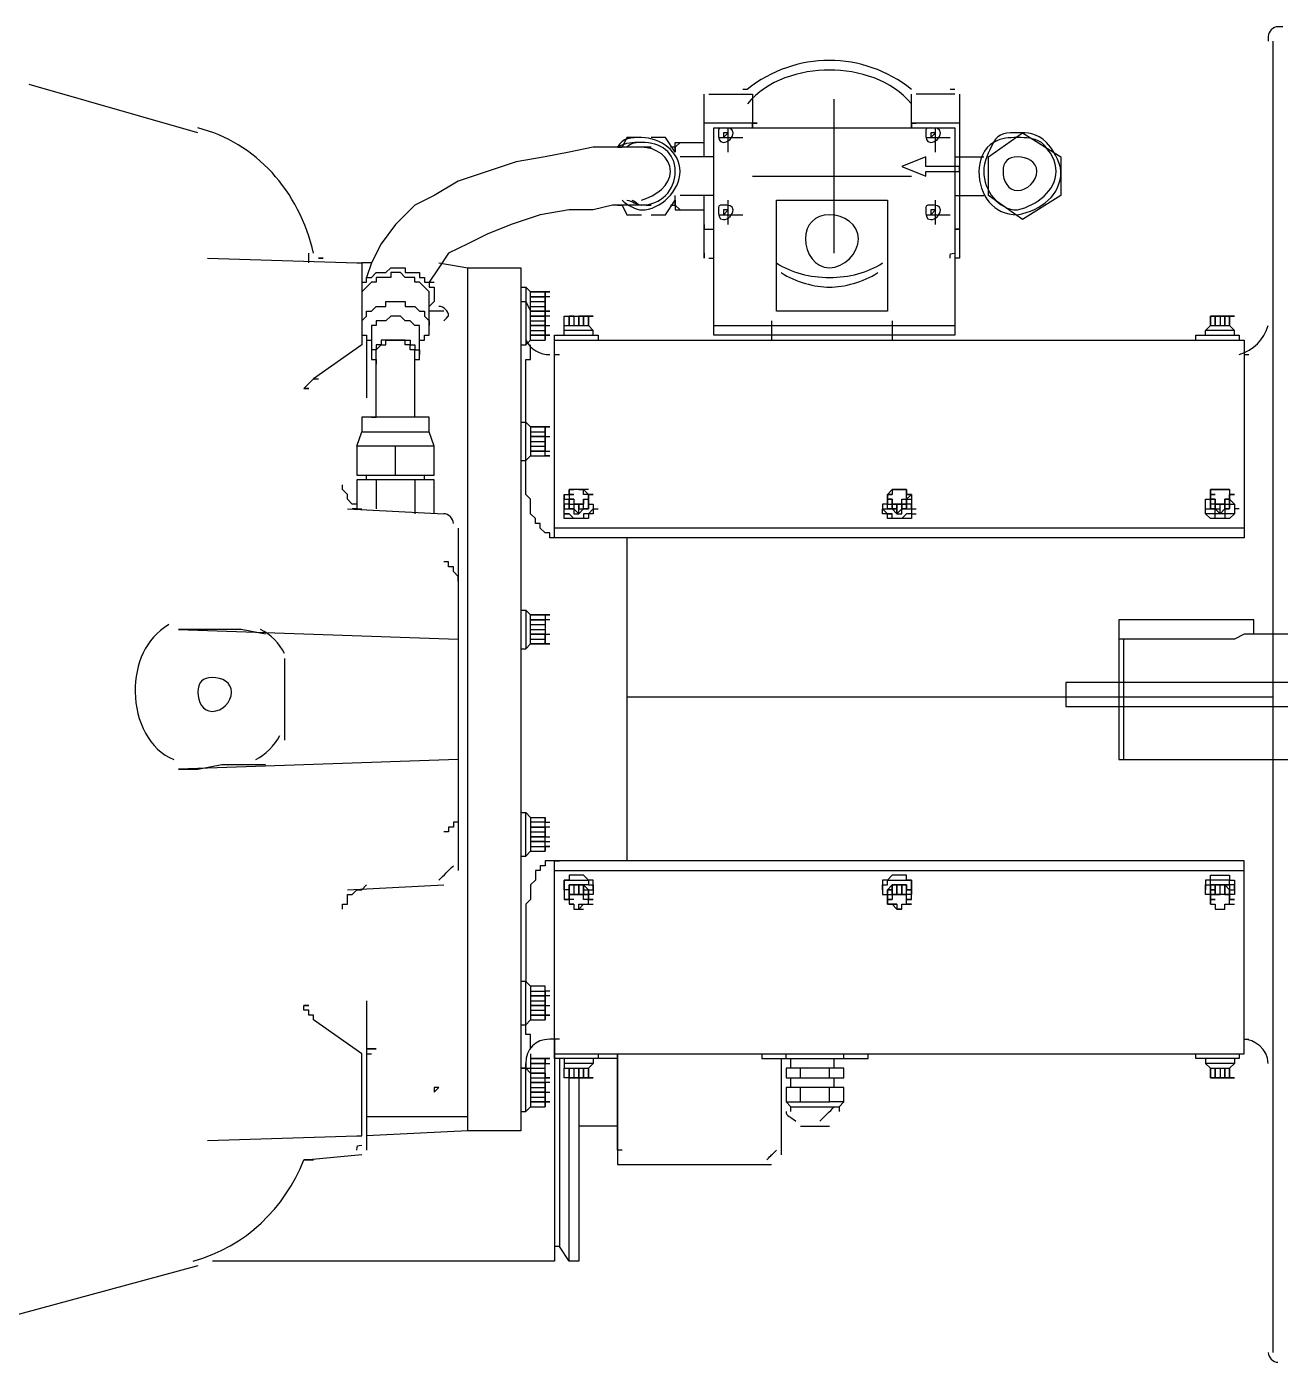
# Model space of a CAD drawing. Extents: x 1264 to 8183, y -10806 to -8316.
# Drawn here: x 4521.8 to 4592, y -8849.3 to -8774.5 of the extents above; entities that cross this region are included whole.
import ezdxf

# ---------------------------------------------------------------- set-up
doc = ezdxf.new("R2010")
doc.units = 0
doc.header["$LTSCALE"] = 200
doc.header["$MEASUREMENT"] = 0
doc.layers.get('0').update_dxf_attribs({"linetype": 'CONTINUOUS'})
doc.layers.add('Smc_Unit', color=129, linetype='CONTINUOUS')

# ---------------------------------------------------------------- blocks, each defined once
blk = doc.blocks.new('CHILLER')
at = {"lineweight": 25}
for points in [[(93.78, 27.09), (93.78, 51.57)], [(73.71, 49.86), (70.56, 50.76)], [(83.25, 50.58), (84.06, 50.58), (84.06, 49.95), (84.06, 50.04), (84.15, 50.04), (84.06, 50.04), (83.97, 50.04), (83.25, 50.04), (83.16, 50.04)], [(83.16, 49.41), (83.16, 50.58)], [(85.59, 47.61), (85.59, 49.05), (85.59, 50.49)], [(87.93, 50.04), (87.84, 50.04), (87.12, 50.04), (87.03, 50.04), (87.12, 50.04), (87.03, 50.04), (87.03, 49.95), (87.03, 50.58)], [(87.84, 50.58), (87.12, 50.58)], [(87.93, 50.58), (87.93, 47.52), (87.84, 47.52)], [(83.61, 49.5), (83.61, 49.77), (83.61, 49.95)], [(87.48, 49.5), (87.48, 49.77), (87.48, 49.95)], [(81.99, 49.77), (81.72, 49.77), (81.63, 49.59), (81.54, 49.59), (81.63, 49.59)], [(82.62, 49.5), (82.44, 49.77), (82.17, 49.77)], [(82.71, 49.68), (82.62, 49.59), (82.62, 49.5), (82.62, 49.68), (83.16, 49.68)], [(83.43, 49.77), (83.61, 49.77), (83.88, 49.77)], [(87.3, 49.77), (87.48, 49.77), (87.75, 49.77)], [(82.08, 49.59), (81.99, 49.59), (81.72, 49.59), (81.45, 49.59), (81.09, 49.59), (80.64, 49.5), (80.19, 49.41), (79.65, 49.32), (79.11, 49.14), (78.57, 48.96), (78.12, 48.69), (77.76, 48.51), (77.4, 48.15), (77.13, 47.79), (76.95, 47.43), (76.77, 47.43)], [(82.62, 49.59), (82.53, 49.59)], [(83.34, 49.41), (82.71, 49.41)], [(87.84, 49.41), (88.38, 49.41)], [(84.06, 49.05), (85.59, 49.05), (87.03, 49.05)], [(82.71, 48.42), (82.62, 48.51), (82.62, 48.69)], [(83.34, 48.69), (82.71, 48.69)], [(83.16, 47.52), (83.16, 48.69)], [(87.84, 48.69), (88.38, 48.69)], [(82.08, 48.51), (81.99, 48.51), (81.72, 48.51), (81.45, 48.51), (81.09, 48.42), (80.64, 48.42), (80.1, 48.33), (79.56, 48.15), (79.11, 47.97), (78.75, 47.79), (78.39, 47.61), (78.21, 47.34), (78.03, 47.07), (78.12, 47.07)], [(81.63, 48.51), (81.54, 48.51), (81.63, 48.51), (81.72, 48.33), (81.99, 48.33)], [(82.17, 48.33), (82.44, 48.33), (82.62, 48.6), (82.62, 48.42), (83.16, 48.42)], [(82.53, 48.51), (82.62, 48.51)], [(83.61, 48.15), (83.61, 48.33), (83.61, 48.6)], [(87.48, 48.15), (87.48, 48.33), (87.48, 48.6)], [(83.16, 48.15), (83.16, 48.06), (83.25, 48.06), (83.34, 48.06)], [(83.43, 48.33), (83.61, 48.33), (83.88, 48.33)], [(87.3, 48.33), (87.48, 48.33), (87.75, 48.33)], [(87.93, 48.15), (87.93, 48.06), (87.84, 48.06), (87.93, 48.06)], [(73.89, 47.52), (76.68, 47.43), (76.77, 47.43), (76.77, 47.34), (76.77, 45.99), (76.77, 45.9), (75.87, 45.27), (75.78, 45.18), (75.69, 45.09), (75.78, 45.09), (75.69, 45.09), (75.78, 45.09)], [(78.21, 47.43), (78.75, 47.34), (79.74, 47.34), (79.74, 31.23), (78.75, 31.23), (76.86, 31.14)], [(76.95, 47.43), (76.86, 47.16)], [(83.25, 47.52), (83.34, 47.52)], [(76.77, 47.07), (76.86, 47.07), (76.86, 47.16), (76.95, 47.16), (77.04, 47.25), (77.22, 47.25), (77.31, 47.34), (77.4, 47.34), (77.58, 47.34), (77.58, 47.25), (77.85, 47.25), (77.85, 47.16), (77.94, 47.16), (77.94, 47.07), (78.03, 47.07), (78.03, 46.98), (78.12, 46.98), (78.12, 46.71), (78.03, 46.62)], [(77.85, 45.9), (77.85, 45.99), (77.94, 45.99), (77.94, 46.08), (78.03, 46.08), (78.03, 46.26), (78.03, 46.8), (78.03, 46.89), (77.94, 46.98), (77.85, 47.07), (77.76, 47.07), (77.76, 47.16), (77.58, 47.16), (77.49, 47.25), (77.4, 47.25), (77.31, 47.25), (77.31, 47.16), (77.04, 47.16), (77.04, 47.07), (76.95, 47.07), (76.86, 46.98), (76.77, 46.89)], [(78.75, 31.23), (78.75, 47.34)], [(79.74, 45.9), (79.83, 45.9), (79.92, 45.99), (79.92, 46.89), (79.83, 46.98)], [(79.74, 46.98), (79.83, 46.98), (79.83, 45.9)], [(79.92, 45.99), (80.19, 45.99), (80.19, 46.08), (79.92, 46.08), (80.19, 46.08), (80.19, 46.89), (80.28, 46.89), (80.19, 46.89), (80.28, 46.89)], [(80.19, 46.89), (80.19, 46.8)], [(76.77, 46.35), (76.86, 46.44), (76.86, 46.53), (76.95, 46.53), (77.04, 46.62), (77.22, 46.62), (77.22, 46.71), (77.4, 46.71), (77.58, 46.71), (77.58, 46.62), (77.76, 46.62), (77.85, 46.53), (77.94, 46.53), (77.94, 46.44), (78.03, 46.35), (78.03, 46.26)], [(79.74, 46.71), (79.83, 46.71), (79.92, 46.53)], [(79.92, 46.71), (80.19, 46.71), (80.19, 46.62)], [(79.92, 46.62), (80.19, 46.62), (80.19, 46.53), (80.28, 46.53), (80.19, 46.53), (80.28, 46.53)], [(80.28, 46.8), (80.19, 46.8), (80.19, 46.71)], [(77.76, 45.54), (77.76, 45.63), (77.85, 45.63), (77.85, 45.72), (77.85, 46.08), (77.85, 46.26), (77.76, 46.26), (77.67, 46.35), (77.58, 46.35), (77.49, 46.44), (77.4, 46.44), (77.31, 46.44), (77.22, 46.35), (77.13, 46.35), (77.04, 46.35), (77.04, 46.26), (76.95, 46.26), (76.95, 46.17), (76.95, 46.08), (76.95, 45.72), (76.95, 45.63), (77.04, 45.63), (77.04, 45.54)], [(78.3, 46.53), (78.21, 46.53), (78.03, 46.53)], [(80.19, 46.53), (80.19, 46.44)], [(80.28, 46.44), (80.19, 46.44), (80.19, 46.35)], [(80.55, 46.26), (80.55, 46.44), (80.64, 46.44), (81, 46.44), (81, 46.26), (81, 46.44), (81.09, 46.44), (81, 46.44), (81.09, 46.44), (81, 46.44), (80.91, 46.44), (80.82, 46.44), (80.91, 46.44), (81, 46.44)], [(80.55, 46.44), (80.64, 46.44)], [(80.64, 46.26), (80.64, 46.44), (80.73, 46.44), (80.64, 46.44), (80.73, 46.44), (80.73, 46.26)], [(80.73, 46.44), (80.82, 46.44)], [(93.06, 46.08), (93.06, 46.17), (92.52, 46.17), (92.61, 46.26), (92.97, 46.26), (92.97, 46.44), (92.97, 46.26), (93.06, 46.17)], [(92.61, 46.26), (92.61, 46.44), (92.7, 46.44), (92.61, 46.44), (92.7, 46.44), (92.79, 46.44), (92.79, 46.26)], [(92.88, 46.26), (92.88, 46.44)], [(76.77, 46.17), (76.77, 46.08), (76.86, 46.08)], [(79.92, 46.35), (80.19, 46.35), (80.19, 46.26), (80.19, 46.17)], [(79.92, 46.17), (80.19, 46.17), (80.19, 46.08), (80.28, 46.08), (80.19, 46.08), (80.28, 46.08)], [(80.19, 46.26), (80.28, 46.26)], [(81.09, 46.08), (81.09, 46.17), (80.55, 46.17), (80.55, 46.26), (81, 46.26), (81.09, 46.17)], [(80.55, 46.08), (80.55, 46.17)], [(83.34, 46.26), (87.84, 46.26)], [(84.42, 46.35), (84.42, 45.99)], [(86.67, 46.35), (86.67, 45.99)], [(92.52, 46.08), (92.52, 46.17)], [(76.77, 46.08), (76.86, 46.08), (76.86, 45.99), (76.86, 44.91)], [(76.86, 45.99), (76.95, 45.99), (76.95, 45.9)], [(77.94, 44.55), (77.85, 44.55), (76.95, 44.55), (77.04, 44.55), (77.04, 45.72), (77.04, 45.81), (77.13, 45.9), (77.22, 45.9), (77.22, 45.99), (77.4, 45.99), (77.67, 45.99), (77.67, 45.9), (77.76, 45.9), (77.76, 45.81), (77.85, 45.81), (77.85, 45.72)], [(77.76, 44.55), (77.76, 45.72), (77.76, 45.81), (77.67, 45.81), (77.67, 45.9), (77.58, 45.9), (77.58, 45.99), (77.4, 45.99), (77.13, 45.99), (77.13, 45.9), (77.04, 45.9), (77.04, 45.81), (76.95, 45.81), (76.95, 45.72)], [(79.74, 44.46), (79.83, 44.46), (79.83, 45.18), (79.83, 45.63), (79.92, 45.63), (79.92, 45.72), (79.92, 45.9)], [(80.46, 42.3), (80.37, 42.3), (80.37, 45.99), (93.24, 45.99), (93.24, 42.3), (80.37, 42.3), (80.28, 42.3), (80.28, 42.39), (80.19, 42.39), (80.1, 42.48), (80.1, 42.57), (80.01, 42.57), (80.01, 42.66), (79.92, 42.75), (79.92, 43.02), (79.83, 43.11), (79.83, 43.74), (79.83, 44.46), (79.92, 44.37), (79.92, 43.83), (80.19, 43.83), (80.28, 43.83), (80.19, 43.83), (80.28, 43.83), (80.19, 43.83), (80.19, 43.92), (79.92, 43.92), (80.19, 43.92), (80.28, 43.92)], [(80.19, 46.08), (80.19, 45.99)], [(80.37, 45.99), (80.37, 46.08), (81.18, 46.08), (81.18, 45.99)], [(92.34, 45.99), (92.34, 46.08), (93.15, 46.08), (93.15, 45.99)], [(80.37, 45.72), (80.46, 45.72)], [(93.24, 45.72), (93.33, 45.72)], [(75.87, 45.27), (75.96, 45.27)], [(76.68, 44.01), (76.68, 43.47), (78.12, 43.47), (78.12, 44.01), (76.68, 44.01), (76.77, 44.28), (78.03, 44.28), (78.03, 44.55), (76.77, 44.55), (76.77, 44.28)], [(78.12, 44.01), (78.03, 44.28)], [(79.74, 43.74), (79.83, 43.74), (79.92, 43.83), (80.19, 43.83), (80.19, 44.37), (80.28, 44.37), (80.19, 44.37), (80.28, 44.37)], [(79.92, 44.28), (80.19, 44.28), (80.19, 44.19), (80.19, 44.1)], [(80.19, 44.37), (80.19, 44.28)], [(80.19, 44.19), (80.28, 44.19)], [(77.4, 43.47), (77.4, 44.01)], [(79.92, 44.1), (80.19, 44.1), (80.19, 44.01)], [(79.92, 44.01), (80.19, 44.01), (80.19, 43.92)], [(78.12, 42.75), (78.12, 43.38), (76.68, 43.38), (76.68, 42.84), (76.77, 42.84)], [(76.86, 43.38), (76.86, 43.47)], [(77.04, 43.38), (77.04, 42.84)], [(77.76, 43.38), (77.76, 42.75)], [(77.94, 43.38), (77.94, 43.47)], [(76.68, 42.93), (76.59, 42.93), (76.5, 43.02), (76.5, 43.11), (76.41, 43.2), (76.41, 43.29)], [(80.73, 43.02), (80.64, 43.02), (80.64, 42.93), (80.55, 42.93), (80.55, 43.11), (80.64, 43.11), (80.64, 43.2), (80.64, 43.11), (80.73, 43.11), (80.64, 43.11), (80.64, 43.02), (80.73, 43.02), (80.73, 42.93), (80.91, 42.93), (80.91, 43.02), (81, 43.02), (81, 43.11), (80.91, 43.11), (80.91, 43.2), (80.82, 43.2), (80.91, 43.2), (80.82, 43.2), (80.73, 43.2), (80.64, 43.2), (80.73, 43.2), (80.64, 43.2)], [(80.82, 43.2), (80.73, 43.2)], [(81, 43.2), (80.91, 43.2), (81, 43.11), (81.09, 43.11), (81, 43.11), (81, 42.93), (81.09, 42.93)], [(87.03, 43.11), (86.94, 43.02), (87.03, 43.02), (87.03, 42.84), (87.03, 42.66), (86.76, 42.66), (86.58, 42.66), (86.58, 42.75), (86.49, 42.75), (86.49, 42.84), (86.58, 42.84), (86.67, 42.84), (86.76, 42.84), (86.67, 42.84), (86.58, 42.84), (86.58, 42.93), (86.58, 43.11), (86.67, 43.11), (86.58, 43.11), (86.67, 43.2), (86.76, 43.2), (86.85, 43.2), (86.94, 43.2)], [(86.67, 43.2), (86.67, 43.11), (86.58, 43.11), (86.67, 43.11)], [(92.88, 43.2), (92.7, 43.2), (92.61, 43.2), (92.61, 43.11), (92.61, 43.2), (92.7, 43.2)], [(92.79, 43.2), (92.7, 43.2), (92.79, 43.2), (92.88, 43.2), (92.97, 43.2), (92.88, 43.2), (92.97, 43.2), (92.97, 43.11), (93.06, 43.11), (92.97, 43.11), (92.97, 42.93), (93.06, 42.93)], [(92.97, 43.2), (92.88, 43.2), (92.97, 43.2), (92.97, 43.11), (93.06, 43.11)], [(80.55, 43.11), (80.55, 43.02), (80.64, 43.02)], [(81, 42.75), (80.91, 42.75), (80.91, 42.66), (80.82, 42.66), (80.73, 42.66), (80.64, 42.75), (80.55, 42.75), (80.55, 42.84), (80.55, 43.02)], [(81.09, 42.75), (81, 42.75), (81.09, 42.84), (81.09, 42.75), (81, 42.75), (81, 42.66), (80.82, 42.66), (80.55, 42.66), (80.55, 42.84), (80.64, 42.84), (80.64, 42.93), (80.73, 42.93), (80.73, 42.84), (80.82, 42.75), (80.82, 42.84), (80.91, 42.84), (81, 42.84), (80.91, 42.84), (80.91, 42.93), (80.82, 42.93)], [(80.55, 42.93), (80.55, 42.84), (80.64, 42.84), (80.73, 42.84), (80.64, 42.84), (80.73, 42.84), (80.73, 42.75), (80.82, 42.75), (80.82, 42.93), (80.82, 42.84)], [(80.82, 42.75), (80.91, 42.84), (80.91, 43.02), (80.91, 42.93), (80.82, 42.93), (80.73, 42.93)], [(80.91, 43.02), (81, 43.02), (81, 43.11), (81.09, 43.11)], [(81, 42.93), (81, 42.84), (81, 43.02), (81, 42.93), (81.09, 42.93), (81.09, 42.84), (81.18, 42.84)], [(86.58, 42.84), (86.58, 43.02), (86.58, 42.93), (86.49, 42.93), (86.49, 42.84), (86.58, 42.75)], [(86.76, 42.93), (86.85, 42.93), (86.76, 42.93), (86.67, 42.93), (86.67, 42.84), (86.67, 43.02), (86.58, 43.02), (86.58, 43.11), (86.58, 43.02), (86.67, 43.02), (86.67, 42.93), (86.85, 42.93), (86.85, 43.02), (86.94, 43.02)], [(86.58, 42.93), (86.67, 42.93), (86.67, 43.02)], [(86.67, 42.84), (86.76, 42.75), (86.76, 42.93), (86.76, 42.84), (86.76, 42.75), (86.85, 42.84), (86.94, 42.84), (87.03, 42.84), (87.12, 42.84)], [(86.76, 42.75), (86.85, 42.75), (86.85, 42.84), (86.85, 42.93), (86.85, 42.84), (86.94, 42.84), (86.94, 43.02), (86.94, 42.84), (87.03, 42.84), (87.03, 42.93)], [(92.79, 42.75), (92.79, 42.93), (92.88, 42.93), (92.97, 42.93), (92.97, 42.84), (92.88, 42.84), (92.97, 42.84), (92.88, 42.84), (92.88, 42.75), (92.79, 42.75), (92.7, 42.75), (92.7, 42.84), (92.61, 42.84), (92.7, 42.84), (92.7, 42.93), (92.7, 42.84), (92.79, 42.75), (92.88, 42.84), (92.97, 42.84), (92.97, 43.02), (93.06, 42.93), (93.06, 42.84), (93.06, 42.75), (92.97, 42.75), (92.88, 42.75), (92.88, 42.66), (92.79, 42.66), (92.7, 42.66), (92.7, 42.75), (92.61, 42.75), (92.52, 42.75), (92.52, 42.84), (92.52, 43.02), (92.61, 43.02), (92.61, 42.84), (92.61, 43.02), (92.61, 43.11), (92.61, 43.02), (92.7, 43.02), (92.7, 42.93), (92.61, 42.93), (92.61, 43.11), (92.7, 43.11), (92.61, 43.11), (92.7, 43.11)], [(92.88, 42.84), (92.88, 43.02), (92.97, 43.02), (92.97, 43.11), (92.97, 43.02), (92.88, 43.02), (92.88, 42.93), (92.7, 42.93), (92.7, 43.02), (92.61, 43.02), (92.7, 43.02)], [(92.61, 42.93), (92.61, 42.84)], [(92.88, 42.93), (92.88, 43.02)], [(76.5, 42.84), (78.3, 42.75)], [(76.59, 42.84), (76.68, 42.84)], [(80.55, 42.75), (80.64, 42.75)], [(81, 42.84), (80.91, 42.84)], [(87.03, 42.75), (86.94, 42.75), (86.85, 42.66), (86.76, 42.66), (86.67, 42.66), (86.67, 42.75), (86.58, 42.75), (86.67, 42.75)], [(86.94, 42.84), (86.85, 42.84)], [(87.03, 42.84), (87.03, 42.75), (87.12, 42.75)], [(93.15, 42.84), (93.06, 42.84), (93.06, 42.75), (92.97, 42.66), (92.79, 42.66), (92.61, 42.66), (92.52, 42.75), (92.52, 42.84), (92.61, 42.84), (92.7, 42.84), (92.79, 42.84)], [(78.57, 42.48), (78.57, 41.49), (78.57, 37.17), (78.57, 36.99), (78.48, 36.99), (78.48, 36.9), (78.39, 36.9), (78.39, 36.81), (78.3, 36.81)], [(93.24, 42.48), (80.37, 42.48)], [(81.81, 42.3), (81.72, 42.3), (81.72, 36.36), (81.72, 36.27)], [(78.57, 41.49), (78.57, 41.58), (78.48, 41.67), (78.48, 41.76), (78.39, 41.76), (78.39, 41.85), (78.3, 41.85)], [(79.74, 40.23), (79.83, 40.23), (79.92, 40.32), (80.19, 40.32), (79.92, 40.32), (79.92, 40.86), (79.83, 40.95)], [(79.74, 40.95), (79.83, 40.95), (79.83, 40.23)], [(79.92, 40.68), (80.19, 40.68), (80.19, 40.59)], [(80.28, 40.86), (80.19, 40.86), (80.28, 40.86), (80.19, 40.86), (80.19, 40.32), (80.28, 40.32), (80.19, 40.32), (80.28, 40.32), (80.19, 40.32), (80.19, 40.41)], [(80.19, 40.86), (80.19, 40.77)], [(80.28, 40.77), (80.19, 40.77), (80.19, 40.68)], [(95.04, 40.5), (95.04, 38.16), (95.04, 40.5), (95.13, 40.5), (95.04, 40.5), (93.42, 40.5), (93.42, 40.77), (93.06, 40.77), (90.9, 40.77), (90.9, 40.41), (90.9, 38.16), (90.99, 38.16), (95.04, 38.16), (95.13, 38.16), (95.04, 38.16)], [(74.97, 40.5), (74.52, 40.59), (73.35, 40.59), (78.57, 40.41)], [(79.92, 40.59), (80.19, 40.59), (80.19, 40.5)], [(79.92, 40.41), (80.19, 40.41), (80.19, 40.5), (79.92, 40.5), (80.19, 40.5), (80.28, 40.5)], [(90.99, 40.41), (90.9, 40.41)], [(93.42, 40.5), (93.24, 40.5), (93.06, 40.41), (90.99, 40.41), (90.99, 38.16)], [(75.33, 40.05), (75.33, 38.52)], [(81.72, 39.33), (93.24, 39.33), (93.78, 39.33)], [(78.57, 38.16), (73.35, 37.98), (73.71, 37.98), (74.16, 38.07), (74.97, 38.07)], [(79.74, 37.17), (79.83, 37.17), (79.92, 37.08), (80.19, 37.08), (80.19, 36.99), (80.19, 37.08)], [(79.83, 36.36), (79.83, 37.17)], [(78.57, 37.08), (78.57, 36.09)], [(79.92, 37.08), (79.92, 36.45)], [(79.92, 36.54), (80.19, 36.54), (80.19, 36.99), (79.92, 36.99)], [(80.19, 36.9), (80.19, 36.99), (80.28, 36.99)], [(80.28, 36.9), (80.19, 36.9), (80.19, 36.81)], [(79.74, 36.36), (79.83, 36.36), (79.92, 36.45), (80.19, 36.45), (80.19, 36.54), (80.19, 36.63), (80.19, 36.72), (80.28, 36.72)], [(79.92, 36.81), (80.19, 36.81), (80.19, 36.72)], [(80.19, 36.63), (80.28, 36.63)], [(80.19, 36.54), (80.19, 36.45)], [(80.37, 32.67), (80.37, 36.27), (80.19, 36.27), (80.19, 36.18), (80.1, 36.18), (80.1, 36.09), (80.01, 36.09), (80.01, 35.91), (79.92, 35.82), (79.92, 35.55), (79.83, 35.46), (79.83, 34.83), (79.83, 34.02), (79.92, 33.93)], [(81.18, 32.67), (81.18, 32.58), (80.37, 32.58), (80.37, 32.67), (93.24, 32.67), (93.24, 36.27), (80.37, 36.27), (80.46, 36.27)], [(80.37, 36.09), (93.24, 36.09)], [(86.49, 35.73), (86.49, 35.82), (86.58, 35.82), (86.58, 35.91), (86.76, 35.91), (87.03, 35.91), (86.94, 35.91), (86.94, 36), (86.76, 36), (86.67, 36), (86.58, 35.91), (86.49, 35.91), (86.49, 35.82), (86.49, 35.73), (86.49, 35.64), (86.58, 35.64), (86.67, 35.64), (86.67, 35.82), (86.76, 35.82), (86.67, 35.82), (86.67, 35.64)], [(92.88, 35.64), (92.79, 35.64), (92.79, 35.82), (92.88, 35.82), (92.97, 35.73), (93.06, 35.73), (93.06, 35.82), (92.97, 35.82), (92.97, 35.91), (92.79, 35.91), (92.61, 35.91), (92.52, 35.91), (92.52, 35.82), (92.52, 35.73), (92.52, 35.82), (92.61, 35.82), (92.61, 35.91), (92.61, 36), (92.79, 36), (92.97, 36), (92.97, 35.91), (93.06, 35.91), (93.06, 35.82), (93.06, 35.73), (93.06, 35.64), (92.97, 35.64), (92.88, 35.64), (92.97, 35.64), (92.88, 35.64), (92.88, 35.82), (92.88, 35.64), (92.88, 35.82), (92.79, 35.82), (92.7, 35.82), (92.79, 35.82), (92.7, 35.82), (92.61, 35.82), (92.61, 35.73), (92.7, 35.73), (92.61, 35.73), (92.61, 35.82), (92.7, 35.82), (92.7, 35.64), (92.7, 35.82)], [(76.41, 35.37), (76.41, 35.46), (76.5, 35.46), (76.5, 35.64), (76.59, 35.64), (76.68, 35.73), (76.77, 35.73), (76.86, 35.82)], [(76.5, 35.73), (78.3, 35.82)], [(80.64, 35.73), (80.55, 35.73), (80.55, 35.82), (80.55, 35.73), (80.55, 35.55), (80.64, 35.55), (80.64, 35.46), (80.73, 35.46), (80.64, 35.46), (80.73, 35.46), (80.64, 35.46), (80.73, 35.46), (80.73, 35.37), (80.82, 35.37), (80.91, 35.37)], [(80.64, 35.82), (80.64, 35.73), (80.55, 35.73), (80.55, 35.64)], [(80.82, 35.37), (80.82, 35.46), (80.91, 35.46), (81, 35.46), (81, 35.55), (81.09, 35.55), (81, 35.55), (80.91, 35.55), (80.91, 35.64), (80.64, 35.64), (80.64, 35.55), (80.64, 35.73), (80.64, 35.82), (80.73, 35.82), (80.82, 35.82), (80.91, 35.82), (80.91, 35.73), (81, 35.73), (81.09, 35.73)], [(80.82, 35.82), (80.82, 35.64)], [(81, 35.82), (81.09, 35.82), (81.09, 35.73), (81.09, 35.64), (81, 35.64), (80.91, 35.64), (81, 35.64)], [(86.94, 35.55), (87.03, 35.55), (86.94, 35.55), (86.94, 35.73), (87.03, 35.73), (87.03, 35.82), (87.03, 35.73), (87.03, 35.64), (86.94, 35.64), (86.94, 35.82), (86.85, 35.82), (86.76, 35.82), (86.67, 35.82), (86.58, 35.73), (86.67, 35.73), (86.58, 35.73), (86.67, 35.82)], [(86.85, 35.37), (86.85, 35.46), (86.94, 35.46), (86.94, 35.55), (87.03, 35.55), (87.03, 35.73), (86.94, 35.73)], [(92.61, 35.82), (92.61, 35.64), (92.52, 35.64), (92.52, 35.73)], [(92.88, 35.82), (92.97, 35.82), (92.97, 35.73), (93.06, 35.73)], [(80.64, 35.55), (80.55, 35.55)], [(80.64, 35.64), (80.73, 35.64)], [(80.73, 35.55), (80.64, 35.55), (80.64, 35.46), (80.73, 35.46), (80.73, 35.37), (80.82, 35.37), (80.91, 35.46), (81, 35.46), (81.09, 35.46)], [(80.91, 35.46), (81, 35.46), (81, 35.55)], [(86.94, 35.55), (86.94, 35.64), (86.67, 35.64), (86.67, 35.55), (86.58, 35.55)], [(86.58, 35.55), (86.58, 35.46)], [(86.58, 35.46), (86.58, 35.55), (86.67, 35.55), (86.58, 35.55)], [(86.58, 35.46), (86.67, 35.46), (86.76, 35.46), (86.76, 35.37)], [(86.76, 35.46), (86.67, 35.46), (86.76, 35.37), (86.85, 35.37), (86.76, 35.37), (86.85, 35.37), (86.85, 35.46), (86.94, 35.46), (87.03, 35.46), (86.94, 35.46), (87.03, 35.46)], [(86.94, 35.46), (86.94, 35.55)], [(92.97, 35.55), (92.97, 35.64), (92.61, 35.64), (92.61, 35.55)], [(92.61, 35.55), (92.61, 35.46)], [(92.61, 35.46), (92.61, 35.55), (92.7, 35.55), (92.61, 35.55)], [(92.61, 35.46), (92.7, 35.46)], [(92.61, 35.46), (92.7, 35.46), (92.7, 35.37), (92.88, 35.37), (92.88, 35.46), (92.97, 35.46), (93.06, 35.46)], [(92.61, 35.46), (92.7, 35.46)], [(92.61, 35.46), (92.7, 35.46)], [(92.61, 35.46), (92.7, 35.46)], [(92.7, 35.46), (92.7, 35.37)], [(92.88, 35.46), (92.97, 35.46), (92.97, 35.55), (93.06, 35.55), (92.97, 35.55)], [(92.88, 35.37), (92.88, 35.46)], [(92.88, 35.46), (92.97, 35.46)], [(92.97, 35.46), (92.97, 35.55)], [(92.7, 35.37), (92.79, 35.37)], [(92.79, 35.37), (92.88, 35.37)], [(79.74, 33.21), (79.83, 33.21), (79.83, 34.02), (79.74, 34.02)], [(80.28, 33.84), (80.19, 33.84), (80.19, 33.93), (79.92, 33.93), (79.92, 33.3), (80.19, 33.3), (80.19, 33.39), (80.28, 33.39), (80.19, 33.39), (80.28, 33.39)], [(79.92, 33.84), (80.19, 33.84), (80.19, 33.93)], [(76.86, 33.66), (76.86, 30.87)], [(79.92, 33.48), (80.19, 33.48), (80.19, 33.39), (80.19, 33.84), (80.19, 33.75)], [(79.92, 33.66), (80.19, 33.66), (80.19, 33.57), (80.19, 33.48)], [(80.28, 33.75), (80.19, 33.75), (80.19, 33.66)], [(73.89, 31.05), (76.68, 31.14), (76.77, 31.14), (76.77, 31.23), (76.77, 32.58), (76.77, 32.67), (75.87, 33.3), (75.87, 33.39), (75.78, 33.39), (75.78, 33.48), (75.69, 33.48), (75.69, 33.57), (75.78, 33.57), (75.69, 33.57), (75.78, 33.57)], [(80.19, 33.57), (80.28, 33.57)], [(79.92, 32.76), (79.92, 32.94), (79.92, 33.03), (79.83, 33.03), (79.83, 33.21), (79.92, 33.3)], [(80.19, 33.39), (80.19, 33.3)], [(80.46, 32.94), (80.37, 32.94), (80.37, 28.8), (73.98, 28.8)], [(93.24, 32.94), (93.33, 32.94)], [(76.86, 32.76), (76.86, 32.67), (76.95, 32.67)], [(79.92, 32.67), (79.92, 32.58), (80.19, 32.58), (79.92, 32.58), (79.92, 31.68), (80.19, 31.68), (80.19, 31.77), (80.28, 31.77), (80.19, 31.77), (80.28, 31.77)], [(81.63, 30.87), (81.54, 30.87), (81.54, 32.67), (81.54, 30.6), (84.42, 30.6)], [(84.24, 32.67), (84.24, 32.58), (86.22, 32.58), (86.22, 32.67)], [(84.69, 32.58), (84.69, 32.67)], [(85.77, 32.58), (85.77, 32.67)], [(93.15, 32.67), (93.15, 32.58), (92.34, 32.58), (92.34, 32.67)], [(79.74, 31.59), (79.83, 31.59), (79.83, 32.49)], [(79.92, 31.86), (80.19, 31.86), (80.19, 31.77), (80.19, 32.58), (80.28, 32.58), (80.19, 32.58), (80.28, 32.58)], [(79.92, 32.22), (80.19, 32.22), (80.28, 32.22), (80.19, 32.22), (80.19, 32.31), (80.19, 32.4), (80.19, 32.49), (80.28, 32.49)], [(80.19, 32.58), (80.19, 32.49)], [(80.46, 32.58), (80.46, 29.07)], [(80.55, 32.58), (80.55, 32.49)], [(81.54, 32.58), (81.09, 32.58), (81.09, 32.49)], [(84.6, 32.58), (84.6, 30.78)], [(84.78, 32.4), (84.78, 32.58)], [(85.59, 32.4), (85.59, 32.58)], [(92.52, 32.58), (92.52, 32.49)], [(92.79, 32.4), (92.79, 32.22), (92.7, 32.22), (92.79, 32.22), (92.88, 32.22), (92.97, 32.22), (92.88, 32.22), (92.97, 32.22), (92.61, 32.22), (92.7, 32.22), (92.7, 32.4), (92.7, 32.22), (92.61, 32.22), (92.7, 32.22), (92.61, 32.22), (92.7, 32.22), (92.61, 32.22), (92.61, 32.4), (92.61, 32.22), (92.61, 32.4), (92.97, 32.4), (93.06, 32.49), (92.52, 32.49), (92.61, 32.4)], [(93.06, 32.58), (93.06, 32.49)], [(79.92, 32.31), (79.83, 32.4), (79.92, 32.4), (80.19, 32.4)], [(80.19, 32.13), (80.19, 32.22), (80.28, 32.22)], [(80.73, 32.4), (80.73, 32.22), (80.82, 32.22), (80.82, 28.8), (80.64, 28.8), (80.46, 29.07), (80.37, 29.07)], [(81, 32.22), (80.91, 32.22), (81, 32.22), (81.09, 32.22), (81, 32.22), (81.09, 32.22), (81, 32.22), (80.64, 32.22), (80.55, 32.22), (80.55, 32.4)], [(80.73, 32.22), (80.64, 32.22), (80.55, 32.22)], [(80.64, 28.8), (80.64, 32.22), (80.64, 32.4), (80.64, 32.22), (80.64, 32.4)], [(80.64, 32.22), (80.73, 32.22)], [(80.73, 32.22), (80.64, 32.22)], [(84.78, 32.04), (84.78, 32.22)], [(84.96, 32.22), (84.96, 32.4)], [(85.5, 32.22), (85.5, 32.4)], [(85.59, 32.04), (85.59, 32.22)], [(92.88, 32.4), (92.88, 32.22)], [(92.97, 32.22), (93.06, 32.22)], [(92.97, 32.22), (93.06, 32.22)], [(79.92, 32.04), (80.19, 32.04), (80.19, 31.95), (80.19, 31.86)], [(80.28, 32.13), (80.19, 32.13), (80.19, 32.04)], [(80.19, 31.95), (80.28, 31.95)], [(85.68, 31.68), (85.77, 31.77), (85.77, 32.04), (84.69, 32.04), (84.69, 31.77), (84.78, 31.68), (85.68, 31.68), (85.68, 31.59)], [(84.69, 31.77), (84.96, 31.77), (84.96, 32.04)], [(85.77, 31.77), (85.5, 31.77), (85.5, 32.04)], [(79.83, 31.59), (79.92, 31.68)], [(80.19, 31.77), (80.19, 31.68)], [(84.78, 31.59), (84.78, 31.68)], [(84.96, 31.77), (85.5, 31.77)], [(76.86, 31.5), (78.75, 31.5)], [(81.54, 31.32), (80.82, 31.32)], [(84.96, 31.32), (85.5, 31.32)], [(76.77, 30.78), (75.78, 30.69), (75.69, 30.69), (75.78, 30.69), (75.69, 30.69)], [(75.78, 30.69), (75.87, 30.69)], [(73.71, 28.71), (70.38, 27.81), (70.29, 27.81), (69.84, 27.81)]]:
    blk.add_lwpolyline(points, dxfattribs=at)
for points in [[(87.84, 46.08), (83.34, 46.08), (83.34, 49.95), (87.84, 49.95)], [(88.47, 48.69), (88.47, 49.41), (89.1, 49.86), (89.82, 49.41), (89.82, 48.69), (89.1, 48.24)], [(82.17, 49.59), (82.08, 49.59)], [(87.3, 49.41), (86.85, 49.23), (87.3, 49.05), (87.3, 49.14), (87.93, 49.14), (87.93, 49.23), (87.3, 49.23)], [(82.17, 48.51), (82.08, 48.51)], [(86.58, 46.53), (84.51, 46.53), (84.51, 48.6), (86.58, 48.6)], [(76.05, 47.52), (75.96, 47.52)], [(80.19, 46.89), (79.92, 46.89)], [(80.19, 46.8), (79.92, 46.8)], [(80.28, 46.53), (80.19, 46.53), (79.92, 46.53), (80.19, 46.53)], [(80.19, 46.44), (79.92, 46.44)], [(80.64, 46.44), (80.64, 46.26)], [(80.73, 46.44), (80.64, 46.44)], [(80.82, 46.44), (80.82, 46.26)], [(80.91, 46.44), (80.91, 46.26)], [(93.06, 46.44), (92.97, 46.44), (92.61, 46.44), (92.7, 46.44), (92.7, 46.26), (92.7, 46.44), (92.61, 46.44), (92.7, 46.44), (92.79, 46.44), (92.88, 46.44), (92.97, 46.44), (92.88, 46.44), (92.97, 46.44)], [(92.61, 46.44), (92.61, 46.26)], [(92.88, 46.44), (92.88, 46.26)], [(93.06, 46.44), (92.97, 46.44)], [(80.19, 46.26), (79.92, 46.26)], [(80.19, 44.37), (79.92, 44.37)], [(80.19, 44.19), (79.92, 44.19)], [(86.76, 43.2), (86.67, 43.2)], [(86.85, 43.2), (86.76, 43.2)], [(87.03, 43.11), (87.03, 42.93), (86.94, 42.93), (86.85, 42.93), (86.94, 42.93), (86.94, 43.02), (86.94, 43.11), (86.94, 43.2), (86.85, 43.2), (86.94, 43.2), (86.94, 43.11), (87.03, 43.11), (86.94, 43.11)], [(80.64, 43.02), (80.64, 42.84)], [(92.79, 42.93), (92.7, 42.93)], [(92.88, 42.93), (92.88, 42.84)], [(76.68, 42.84), (76.59, 42.84)], [(80.73, 42.84), (80.64, 42.84)], [(80.19, 40.86), (79.92, 40.86)], [(80.19, 40.77), (79.92, 40.77)], [(138.42, 39.15), (138.42, 39.6), (89.91, 39.6), (89.91, 39.15)], [(80.19, 36.9), (79.92, 36.9)], [(80.19, 36.72), (79.92, 36.72)], [(80.19, 36.63), (79.92, 36.63)], [(80.28, 36.54), (80.19, 36.54)], [(80.82, 36), (80.64, 36), (80.64, 35.91), (80.55, 35.91), (80.82, 35.91), (81, 35.91), (81, 35.82), (80.91, 35.82), (80.82, 35.82), (80.91, 35.82), (81, 35.73), (81.09, 35.73), (81.09, 35.82), (81.09, 35.91), (81, 35.91), (80.91, 36)], [(80.55, 35.91), (80.55, 35.82)], [(87.03, 35.82), (87.03, 35.91)], [(80.64, 35.64), (80.64, 35.82)], [(80.82, 35.64), (80.82, 35.82), (80.64, 35.82), (80.73, 35.82), (80.73, 35.64)], [(80.91, 35.64), (80.91, 35.82)], [(81, 35.55), (81, 35.73)], [(86.58, 35.55), (86.58, 35.73)], [(86.76, 35.64), (86.76, 35.82)], [(86.94, 35.82), (86.85, 35.82), (86.76, 35.82), (86.85, 35.82), (86.94, 35.82), (86.94, 35.73)], [(86.85, 35.64), (86.85, 35.82)], [(92.61, 35.55), (92.61, 35.73)], [(92.97, 35.82), (92.88, 35.82)], [(92.97, 35.55), (92.97, 35.73)], [(80.73, 35.64), (80.64, 35.64)], [(80.91, 35.64), (80.82, 35.64)], [(86.67, 35.46), (86.58, 35.46)], [(86.76, 35.64), (86.67, 35.64)], [(86.85, 35.64), (86.76, 35.64)], [(86.94, 35.64), (86.85, 35.64)], [(92.7, 35.64), (92.61, 35.64)], [(92.79, 35.64), (92.7, 35.64)], [(80.19, 33.75), (79.92, 33.75)], [(80.19, 33.57), (79.92, 33.57)], [(80.19, 33.39), (79.92, 33.39)], [(77.04, 32.76), (76.95, 32.76), (76.86, 32.76), (76.95, 32.76)], [(80.19, 32.49), (79.92, 32.49)], [(81, 32.4), (81.09, 32.49), (80.55, 32.49), (80.55, 32.4), (81, 32.4), (81, 32.22)], [(79.74, 32.4), (79.83, 32.4)], [(80.19, 32.31), (79.92, 32.31)], [(80.19, 32.22), (80.19, 32.31)], [(80.73, 32.22), (80.64, 32.22)], [(80.82, 32.22), (80.82, 32.4)], [(80.82, 32.22), (80.91, 32.22)], [(80.91, 32.22), (80.91, 32.4)], [(85.77, 32.4), (84.69, 32.4), (84.69, 32.22), (85.77, 32.22)], [(92.88, 32.22), (92.88, 32.4)], [(93.06, 32.22), (92.97, 32.22), (92.97, 32.4), (92.97, 32.22)], [(80.19, 32.13), (79.92, 32.13)], [(80.19, 31.95), (79.92, 31.95)], [(80.19, 31.77), (79.92, 31.77)]]:
    blk.add_lwpolyline(points, close=True, dxfattribs=at)
blk.add_arc((85.498, 48.766), 2.444, 51.1734, 128.8266, dxfattribs=at)
for points in [[(93.87, 51.84), (93.78, 51.84), (93.69, 51.75), (93.69, 51.66)], [(93.69, 51.66), (93.69, 51.66), (93.69, 51.66), (93.69, 51.57)], [(93.96, 51.84), (93.87, 51.84), (93.87, 51.84), (93.87, 51.84)], [(85.5, 51.03), (84.96, 51.03), (84.33, 50.85), (83.97, 50.4)], [(87.03, 50.4), (86.67, 50.85), (86.04, 51.03), (85.5, 51.03)], [(83.97, 50.67), (83.97, 50.67), (83.88, 50.67), (83.88, 50.67)], [(87.84, 50.67), (87.84, 50.67), (87.75, 50.67), (87.75, 50.67)], [(75.87, 47.61), (75.6, 48.78), (74.79, 49.68), (73.71, 49.95)], [(83.52, 49.95), (83.43, 49.95), (83.43, 49.95), (83.43, 49.86)], [(83.7, 49.86), (83.7, 49.95), (83.61, 49.95), (83.52, 49.95)], [(87.39, 49.95), (87.3, 49.95), (87.3, 49.95), (87.3, 49.86)], [(87.57, 49.86), (87.57, 49.95), (87.48, 49.95), (87.39, 49.95)], [(81.99, 49.77), (81.81, 49.77), (81.63, 49.77), (81.54, 49.59)], [(81.99, 49.68), (81.81, 49.68), (81.72, 49.68), (81.54, 49.59)], [(81.99, 49.68), (81.9, 49.68), (81.81, 49.68), (81.72, 49.59)], [(82.71, 49.14), (82.71, 49.5), (82.35, 49.77), (81.99, 49.77)], [(82.62, 49.14), (82.62, 49.5), (82.35, 49.68), (81.99, 49.68)], [(82.62, 49.14), (82.62, 49.5), (82.35, 49.68), (81.99, 49.68)], [(83.43, 49.86), (83.43, 49.77), (83.43, 49.68), (83.52, 49.68)], [(83.52, 49.68), (83.61, 49.68), (83.7, 49.77), (83.7, 49.86)], [(83.61, 49.86), (83.61, 49.86), (83.52, 49.86), (83.52, 49.86)], [(83.52, 49.86), (83.52, 49.86), (83.52, 49.77), (83.52, 49.77)], [(83.52, 49.77), (83.52, 49.77), (83.61, 49.86), (83.61, 49.86)], [(87.3, 49.86), (87.3, 49.77), (87.3, 49.68), (87.39, 49.68)], [(87.39, 49.68), (87.48, 49.68), (87.57, 49.77), (87.57, 49.86)], [(87.48, 49.86), (87.48, 49.86), (87.39, 49.86), (87.39, 49.86)], [(87.39, 49.86), (87.39, 49.86), (87.39, 49.77), (87.39, 49.77)], [(87.39, 49.77), (87.39, 49.77), (87.48, 49.86), (87.48, 49.86)], [(88.56, 49.68), (88.38, 49.59), (88.29, 49.32), (88.29, 49.14)], [(88.56, 49.68), (88.47, 49.5), (88.38, 49.32), (88.38, 49.14)], [(89.01, 49.86), (88.83, 49.86), (88.65, 49.86), (88.56, 49.68)], [(89.01, 49.77), (88.83, 49.77), (88.74, 49.77), (88.56, 49.68)], [(89.55, 49.68), (89.37, 49.86), (89.19, 49.86), (89.01, 49.86)], [(89.46, 49.68), (89.28, 49.77), (89.19, 49.77), (89.01, 49.77)], [(89.73, 49.14), (89.73, 49.32), (89.64, 49.5), (89.46, 49.68)], [(89.82, 49.14), (89.82, 49.32), (89.64, 49.59), (89.55, 49.68)], [(82.53, 49.14), (82.53, 49.41), (82.26, 49.59), (81.99, 49.59)], [(89.01, 49.41), (88.83, 49.41), (88.74, 49.32), (88.74, 49.14)], [(89.37, 49.14), (89.37, 49.32), (89.19, 49.41), (89.01, 49.41)], [(81.99, 48.51), (82.35, 48.51), (82.62, 48.78), (82.62, 49.14)], [(81.99, 48.42), (82.35, 48.42), (82.71, 48.78), (82.71, 49.14)], [(81.99, 48.51), (82.35, 48.51), (82.62, 48.78), (82.62, 49.14)], [(81.99, 48.6), (82.26, 48.69), (82.53, 48.87), (82.53, 49.14)], [(88.29, 49.14), (88.29, 48.69), (88.56, 48.33), (89.01, 48.33)], [(88.38, 49.14), (88.38, 48.78), (88.65, 48.42), (89.01, 48.42)], [(88.74, 49.14), (88.74, 48.96), (88.83, 48.78), (89.01, 48.78)], [(89.01, 48.33), (89.46, 48.42), (89.82, 48.69), (89.82, 49.14)], [(89.01, 48.42), (89.37, 48.51), (89.73, 48.78), (89.73, 49.14)], [(89.01, 48.78), (89.19, 48.78), (89.37, 48.96), (89.37, 49.14)], [(81.63, 48.6), (81.72, 48.51), (81.9, 48.42), (81.99, 48.42)], [(81.72, 48.6), (81.81, 48.6), (81.9, 48.51), (81.99, 48.51)], [(81.81, 48.6), (81.9, 48.6), (81.9, 48.51), (81.99, 48.51)], [(83.52, 48.51), (83.43, 48.51), (83.43, 48.51), (83.43, 48.42)], [(83.43, 48.42), (83.43, 48.33), (83.43, 48.24), (83.52, 48.24)], [(83.7, 48.42), (83.7, 48.51), (83.61, 48.51), (83.52, 48.51)], [(83.52, 48.24), (83.61, 48.24), (83.7, 48.33), (83.7, 48.42)], [(83.61, 48.42), (83.61, 48.42), (83.52, 48.42), (83.52, 48.42)], [(83.52, 48.42), (83.52, 48.42), (83.52, 48.33), (83.52, 48.33)], [(83.52, 48.33), (83.52, 48.33), (83.61, 48.42), (83.61, 48.42)], [(87.39, 48.51), (87.3, 48.51), (87.3, 48.51), (87.3, 48.42)], [(87.3, 48.42), (87.3, 48.33), (87.3, 48.24), (87.39, 48.24)], [(87.57, 48.42), (87.57, 48.51), (87.48, 48.51), (87.39, 48.51)], [(87.39, 48.24), (87.48, 48.24), (87.57, 48.33), (87.57, 48.42)], [(87.48, 48.42), (87.48, 48.42), (87.39, 48.42), (87.39, 48.42)], [(87.39, 48.42), (87.39, 48.42), (87.39, 48.33), (87.39, 48.33)], [(87.39, 48.33), (87.39, 48.33), (87.48, 48.42), (87.48, 48.42)], [(85.5, 48.33), (85.23, 48.33), (85.05, 48.15), (85.05, 47.88)], [(86.04, 47.88), (86.04, 48.15), (85.77, 48.33), (85.5, 48.33)], [(85.05, 47.88), (85.05, 47.61), (85.23, 47.34), (85.5, 47.34)], [(85.5, 47.34), (85.77, 47.34), (86.04, 47.61), (86.04, 47.88)], [(75.78, 47.43), (75.78, 47.52), (75.78, 47.61), (75.78, 47.61)], [(83.16, 47.61), (83.16, 47.61), (83.16, 47.52), (83.16, 47.52)], [(84.51, 47.43), (84.78, 47.25), (85.14, 47.16), (85.5, 47.16)], [(85.5, 47.16), (85.86, 47.16), (86.22, 47.25), (86.49, 47.43)], [(87.75, 47.52), (87.75, 47.61), (87.75, 47.61), (87.84, 47.61)], [(84.6, 47.25), (84.87, 47.07), (85.23, 46.98), (85.5, 46.98)], [(85.5, 46.98), (85.77, 46.98), (86.13, 47.07), (86.4, 47.25)], [(78.39, 46.44), (78.39, 46.53), (78.3, 46.62), (78.21, 46.62)], [(78.3, 46.35), (78.39, 46.44), (78.39, 46.44), (78.39, 46.44)], [(93.15, 45.72), (93.42, 45.81), (93.6, 45.99), (93.69, 46.26)], [(79.83, 45.99), (79.92, 45.81), (80.1, 45.72), (80.28, 45.72)], [(78.48, 42.57), (78.48, 42.66), (78.39, 42.75), (78.3, 42.75)], [(73.17, 40.68), (72.72, 40.41), (72.54, 39.96), (72.54, 39.42)], [(75.33, 40.14), (75.24, 40.32), (75.06, 40.5), (74.88, 40.59)], [(73.98, 39.69), (73.8, 39.69), (73.71, 39.6), (73.71, 39.42)], [(74.34, 39.42), (74.34, 39.6), (74.16, 39.69), (73.98, 39.69)], [(72.54, 39.42), (72.54, 38.88), (72.81, 38.34), (73.26, 38.16)], [(73.71, 39.42), (73.71, 39.24), (73.8, 39.06), (73.98, 39.06)], [(73.98, 39.06), (74.16, 39.06), (74.34, 39.24), (74.34, 39.42)], [(74.79, 38.16), (74.97, 38.25), (75.15, 38.43), (75.24, 38.61)], [(78.21, 35.91), (78.3, 36), (78.39, 36.09), (78.48, 36.18)], [(80.28, 32.94), (80.01, 32.94), (79.83, 32.76), (79.83, 32.49)], [(80.37, 32.94), (80.28, 32.94), (80.28, 32.94), (80.28, 32.94)], [(93.69, 32.49), (93.69, 32.76), (93.42, 32.94), (93.24, 32.94)], [(79.83, 32.49), (79.83, 32.49), (79.83, 32.49), (79.83, 32.4)], [(78.21, 32.04), (78.21, 32.04), (78.12, 32.04), (78.12, 32.04)], [(78.12, 32.04), (78.12, 32.04), (78.12, 31.95), (78.12, 31.95)], [(78.12, 31.95), (78.12, 31.95), (78.21, 32.04), (78.21, 32.04)], [(85.32, 31.41), (85.41, 31.5), (85.5, 31.59), (85.59, 31.68)], [(84.69, 31.59), (84.69, 31.5), (84.78, 31.5), (84.87, 31.41)], [(76.68, 30.87), (76.68, 30.96), (76.68, 30.96), (76.77, 30.96)], [(73.62, 28.8), (74.61, 29.07), (75.33, 29.79), (75.69, 30.69)], [(84.33, 30.69), (84.42, 30.78), (84.42, 30.78), (84.51, 30.87)], [(93.69, 27.09), (93.69, 27), (93.78, 26.91), (93.87, 26.91)]]:
    blk.add_open_spline(points, degree=3, dxfattribs=at)

msp = doc.modelspace()

# ---------------------------------------------------------------- block references
at = {"layer": 'Smc_Unit', "lineweight": -2, "xscale": 3, "yscale": 3, "zscale": 3}
msp.add_blockref('CHILLER', (4310.228, -8930.031), dxfattribs=at)

doc.saveas('drawing.dxf')
